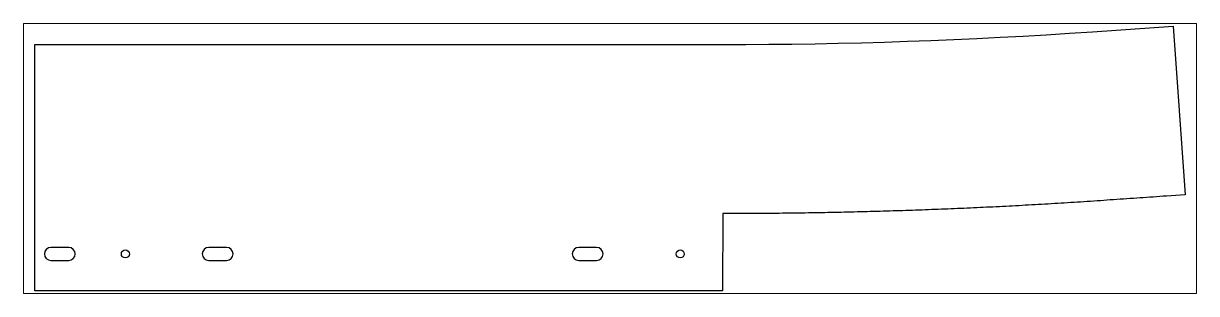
# Paper-space layout 'Layout1' of a CAD drawing. Header units: millimetres. Extents: x 0 to 257, y 68 to 127.
# The model-space entities are those that its viewports show. They can reach past a viewport. Long polylines and large blocks are cut down to what shows.
import ezdxf

# ---------------------------------------------------------------- set-up
doc = ezdxf.new("R2010")
doc.units = ezdxf.units.MM
doc.header["$LTSCALE"] = 25
doc.layers.add('3_Pezzi', color=7, linetype='Continuous')
doc.layers.add('5_Bulloni', color=7, linetype='Continuous')

msp = doc.modelspace()

# ---------------------------------------------------------------- linework, layer by layer
at = {"layer": '3_Pezzi', "color": 3, "linetype": 'Continuous'}
for p, q in [((1144.19, 209.15), (1162.94, 210.41)), ((1162.94, 210.41), (1228.48, 214.96)), ((1228.48, 214.96), (1237.99, 78.08)), ((305.41, 0), (305.41, 200)), ((305.41, 200), (863.02, 200)), ((863.02, 200), (881.73, 200.04)), ((881.73, 200.04), (900.49, 200.16)), ((900.49, 200.16), (919.25, 200.37)), ((919.25, 200.37), (938.01, 200.65)), ((938.01, 200.65), (956.77, 201.02)), ((956.77, 201.02), (975.53, 201.47)), ((975.53, 201.47), (994.28, 202)), ((994.28, 202), (1013.03, 202.61)), ((1013.03, 202.61), (1031.78, 203.3)), ((1031.78, 203.3), (1050.52, 204.07)), ((1050.52, 204.07), (1069.26, 204.92)), ((1069.26, 204.92), (1088, 205.86)), ((1088, 205.86), (1106.74, 206.87)), ((1106.74, 206.87), (1125.46, 207.97)), ((1125.46, 207.97), (1144.19, 209.15)), ((1212.2, 76.21), (1209.52, 76.02)), ((1214.88, 76.4), (1212.2, 76.21)), ((1217.56, 76.59), (1214.88, 76.4)), ((1220.24, 76.78), (1217.56, 76.59)), ((1222.92, 76.97), (1220.24, 76.78)), ((1237.99, 78.08), (1222.92, 76.97)), ((1050.87, 66.68), (1048.26, 66.57)), ((1053.48, 66.79), (1050.87, 66.68)), ((1056.1, 66.91), (1053.48, 66.79)), ((1058.71, 67.02), (1056.1, 66.91)), ((1061.32, 67.14), (1058.71, 67.02)), ((1063.94, 67.25), (1061.32, 67.14)), ((1066.55, 67.37), (1063.94, 67.25)), ((1069.16, 67.49), (1066.55, 67.37)), ((1071.78, 67.61), (1069.16, 67.49)), ((1074.39, 67.74), (1071.78, 67.61)), ((1077, 67.86), (1074.39, 67.74)), ((1079.61, 67.99), (1077, 67.86)), ((1082.23, 68.11), (1079.61, 67.99)), ((1084.84, 68.24), (1082.23, 68.11)), ((1087.45, 68.37), (1084.84, 68.24)), ((1090.06, 68.51), (1087.45, 68.37)), ((1092.68, 68.64), (1090.06, 68.51)), ((1095.29, 68.78), (1092.68, 68.64)), ((1097.93, 68.91), (1095.29, 68.78)), ((1100.56, 69.05), (1097.93, 68.91)), ((1103.2, 69.19), (1100.56, 69.05)), ((1105.84, 69.34), (1103.2, 69.19)), ((1108.47, 69.48), (1105.84, 69.34)), ((1111.11, 69.63), (1108.47, 69.48)), ((1113.74, 69.77), (1111.11, 69.63)), ((1116.38, 69.92), (1113.74, 69.77)), ((1119.01, 70.07), (1116.38, 69.92)), ((1121.65, 70.23), (1119.01, 70.07)), ((1124.28, 70.38), (1121.65, 70.23)), ((1126.91, 70.54), (1124.28, 70.38)), ((1129.55, 70.69), (1126.91, 70.54)), ((1132.18, 70.85), (1129.55, 70.69)), ((1134.82, 71.01), (1132.18, 70.85)), ((1137.45, 71.17), (1134.82, 71.01)), ((1140.09, 71.33), (1137.45, 71.17)), ((1142.72, 71.5), (1140.09, 71.33)), ((1145.35, 71.67), (1142.72, 71.5)), ((1147.99, 71.83), (1145.35, 71.67)), ((1150.62, 72), (1147.99, 71.83)), ((1153.26, 72.17), (1150.62, 72)), ((1155.93, 72.35), (1153.25, 72.17)), ((1158.61, 72.53), (1155.93, 72.35)), ((1161.29, 72.71), (1158.61, 72.53)), ((1163.97, 72.89), (1161.29, 72.71)), ((1166.65, 73.07), (1163.97, 72.89)), ((1169.33, 73.25), (1166.65, 73.07)), ((1172.01, 73.44), (1169.33, 73.25)), ((1174.69, 73.62), (1172.01, 73.44)), ((1177.37, 73.8), (1174.69, 73.62)), ((1180.05, 73.98), (1177.37, 73.8)), ((1182.73, 74.17), (1180.05, 73.98)), ((1185.41, 74.35), (1182.73, 74.17)), ((1188.09, 74.53), (1185.41, 74.35)), ((1190.77, 74.72), (1188.09, 74.53)), ((1193.45, 74.9), (1190.77, 74.72)), ((1196.13, 75.09), (1193.45, 74.9)), ((1198.81, 75.28), (1196.13, 75.09)), ((1201.48, 75.46), (1198.81, 75.28)), ((1204.16, 75.65), (1201.48, 75.46)), ((1206.84, 75.84), (1204.16, 75.65)), ((1209.52, 76.02), (1206.84, 75.84)), ((863.09, 62.79), (863.06, 0)), ((876.51, 62.76), (863.09, 62.79)), ((882.5, 62.77), (876.51, 62.76)), ((885.13, 62.78), (882.49, 62.77)), ((887.77, 62.79), (885.13, 62.78)), ((890.41, 62.81), (887.77, 62.79)), ((893.05, 62.83), (890.41, 62.81)), ((895.69, 62.85), (893.05, 62.83)), ((898.33, 62.86), (895.69, 62.85)), ((900.96, 62.89), (898.33, 62.86)), ((903.6, 62.91), (900.96, 62.89)), ((906.24, 62.94), (903.6, 62.91)), ((908.88, 62.96), (906.24, 62.94)), ((911.52, 62.99), (908.88, 62.96)), ((914.16, 63.02), (911.52, 62.99)), ((916.8, 63.05), (914.16, 63.02)), ((919.44, 63.08), (916.8, 63.05)), ((922.08, 63.12), (919.44, 63.08)), ((924.72, 63.15), (922.08, 63.12)), ((927.35, 63.19), (924.72, 63.15)), ((929.99, 63.23), (927.35, 63.19)), ((932.63, 63.27), (929.99, 63.23)), ((935.27, 63.31), (932.63, 63.27)), ((937.91, 63.36), (935.27, 63.31)), ((940.55, 63.4), (937.91, 63.36)), ((943.19, 63.45), (940.55, 63.4)), ((945.83, 63.5), (943.19, 63.45)), ((948.47, 63.54), (945.83, 63.5)), ((951.11, 63.6), (948.47, 63.54)), ((953.75, 63.65), (951.11, 63.6)), ((956.38, 63.7), (953.75, 63.65)), ((959.02, 63.76), (956.38, 63.7)), ((961.66, 63.82), (959.02, 63.76)), ((964.3, 63.88), (961.66, 63.82)), ((966.94, 63.94), (964.3, 63.88)), ((969.58, 64), (966.94, 63.94)), ((972.21, 64.06), (969.58, 64)), ((974.85, 64.13), (972.21, 64.06)), ((977.49, 64.2), (974.85, 64.13)), ((980.13, 64.26), (977.49, 64.2)), ((982.77, 64.33), (980.13, 64.26)), ((985.41, 64.41), (982.77, 64.33)), ((988.04, 64.48), (985.41, 64.41)), ((990.68, 64.55), (988.04, 64.48)), ((993.32, 64.63), (990.68, 64.55)), ((995.96, 64.71), (993.32, 64.63)), ((998.6, 64.79), (995.96, 64.71)), ((1001.2, 64.87), (998.59, 64.79)), ((1003.82, 64.95), (1001.2, 64.87)), ((1006.43, 65.03), (1003.82, 64.95)), ((1009.05, 65.12), (1006.43, 65.03)), ((1011.66, 65.2), (1009.05, 65.12)), ((1014.28, 65.29), (1011.66, 65.2)), ((1016.89, 65.38), (1014.28, 65.29)), ((1019.5, 65.47), (1016.89, 65.38)), ((1022.12, 65.56), (1019.5, 65.47)), ((1024.73, 65.66), (1022.12, 65.56)), ((1027.35, 65.75), (1024.73, 65.66)), ((1029.96, 65.85), (1027.35, 65.75)), ((1032.57, 65.95), (1029.96, 65.85)), ((1035.19, 66.05), (1032.57, 65.95)), ((1037.8, 66.15), (1035.19, 66.05)), ((1040.42, 66.25), (1037.8, 66.15)), ((1043.03, 66.36), (1040.42, 66.25)), ((1045.64, 66.47), (1043.03, 66.36)), ((1048.26, 66.57), (1045.64, 66.47)), ((863.06, 0), (305.41, 0))]:
    msp.add_line(p, q, dxfattribs=at)
at = {"layer": '5_Bulloni', "color": 4, "linetype": 'Continuous'}
for p, q in [((332.81, 35.26), (318.31, 35.26)), ((460.81, 35.26), (446.31, 35.26)), ((760.81, 35.26), (746.31, 35.26)), ((318.31, 24.76), (332.81, 24.76)), ((446.31, 24.76), (460.81, 24.76)), ((746.31, 24.76), (760.81, 24.76))]:
    msp.add_line(p, q, dxfattribs=at)
at = {"layer": '5_Bulloni', "color": 2, "linetype": 'Continuous'}
for centre in [(378.71, 30.01), (828.71, 30.01)]:
    msp.add_circle(centre, 3.25, dxfattribs=at)
at = {"layer": '5_Bulloni', "color": 4, "linetype": 'Continuous'}
for centre, start, end in [((318.31, 30.01), 90, 270), ((332.81, 30.01), 270, 90), ((446.31, 30.01), 90, 270), ((460.81, 30.01), 270, 90), ((746.31, 30.01), 90, 270), ((760.81, 30.01), 270, 90)]:
    msp.add_arc(centre, 5.25, start, end, dxfattribs=at)

psp = doc.layouts.get("Layout1")

# ---------------------------------------------------------------- viewports
at = {"layer": '0'}
psp.add_viewport(center=(128.5, 97.5), size=(257, 59.2394), view_center_point=(771.7, 107.48), view_height=219.2629, dxfattribs=at)

doc.saveas('drawing.dxf')
